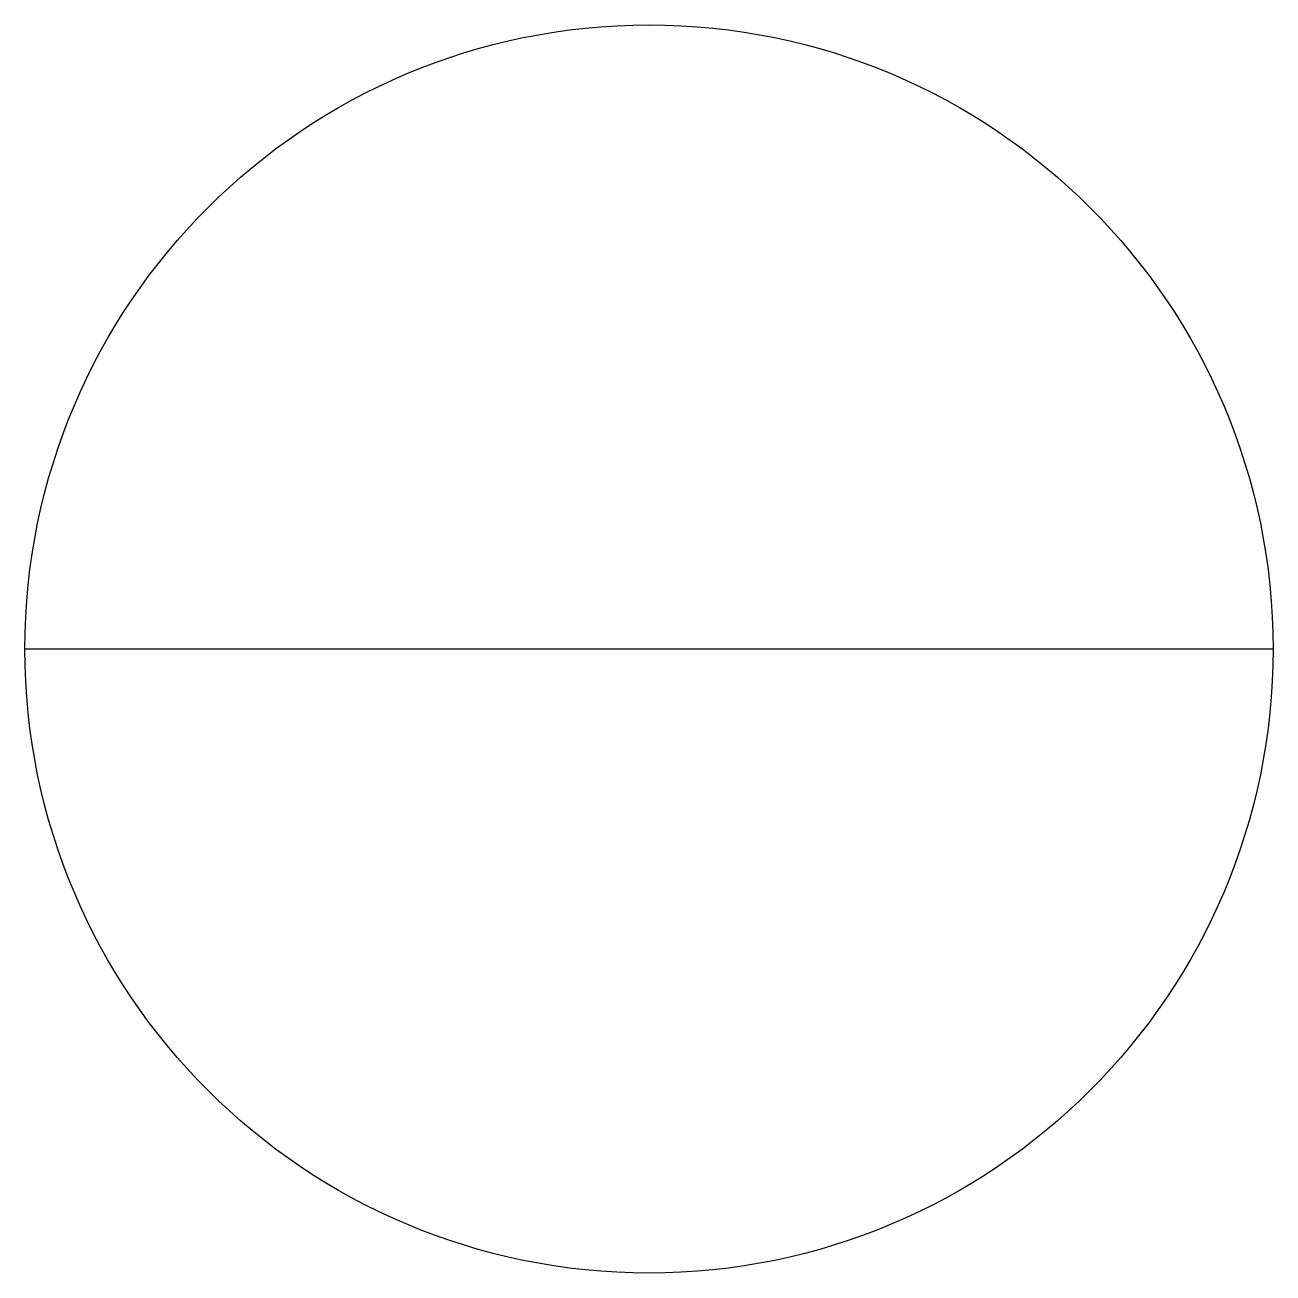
# Model space of a CAD drawing. Header units: centimetres. Extents: x 25.2 to 27.2, y 23.41 to 25.41.
import ezdxf

# ---------------------------------------------------------------- set-up
doc = ezdxf.new("R2010")
doc.units = ezdxf.units.CM
doc.header["$MEASUREMENT"] = 0

msp = doc.modelspace()

# ---------------------------------------------------------------- linework, layer by layer
for p, q in [((25.1984, 24.4124), (27.1984, 24.4124)), ((25.4484, 24.4124, 4), (26.9484, 24.4124, 4)), ((26.1984, 24.4124, 4), (26.1984, 24.4124))]:
    msp.add_line(p, q)
msp.add_circle((26.1984, 24.4124, 4), 1)

doc.saveas('drawing.dxf')
